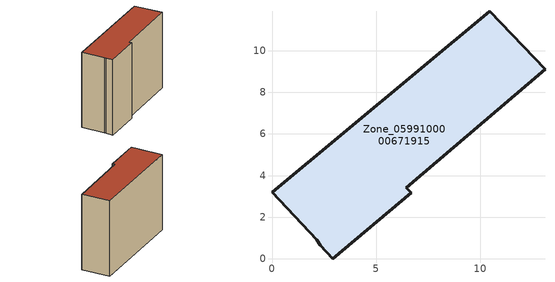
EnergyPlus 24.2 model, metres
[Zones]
Zone_0599100000671915
 floor ground (C_G): 2.92,0 2.31,0.67 2.15,0.91 0,3.21 10.46,11.9 13.11,9.12 6.44,3.42 6.68,3.18 z0
 wall outside (C_F): 2.92,0 6.68,3.18 6.44,3.42 13.11,9.12 10.46,11.9 0,3.21 2.15,0.91 2.31,0.67 2.92,0 z0:10.81
 roof outside (C_R): 2.31,0.67 2.92,0 6.68,3.18 6.44,3.42 13.11,9.12 10.46,11.9 0,3.21 2.15,0.91 z10.81
[BUILDING]
Pand.0599100000671915: North Axis=0; Terrain=City; Loads Convergence Tolerance Value=0.04; Temperature Convergence Tolerance Value=0.4; Solar Distribution=FullExterior; Maximum Number of Warmup Days=25; Minimum Number of Warmup Days=1
[Site:Location]
Rotterdam.The.Hague.AP_ZH_NLD Design_Conditions: Latitude=51.96; Longitude=4.45; Time Zone=1; Elevation=-4.5
[SITE:GROUNDTEMPERATURE:BUILDINGSURFACE]
18, 18, 18, 18, 18, 18, 18, 18, 18, 18, 18, 18
[MATERIAL] Thermal Absorptance=0.9; Solar Absorptance=0.7; Visible Absorptance=0.7
Name | Roughness | Thickness | Conductivity | Density | Specific Heat
G.TI.1946 | MediumSmooth | 0.15 | 1 | 540 | 1210
F.TI.1946 | Rough | 0.3 | 0.857143 | 1920 | 840
R.TI.1946 | MediumRough | 0.2 | 0.1 | 1500 | 1000
[CONSTRUCTION]
C_G: G.TI.1946
C_F: F.TI.1946
C_R: R.TI.1946
[ZONE]
Zone_0599100000671915: Type=1; Multiplier=1; Ceiling Height=Autocalculate; Volume=Autocalculate; Floor Area=autocalculate; Part of Total Floor Area=Yes
[ZONEINFILTRATION:DESIGNFLOWRATE]
Infil_Zone_0599100000671915: Zone or ZoneList or Space or SpaceList=Zone_0599100000671915; Schedule=AlwaysOn; Design Flow Rate Calculation Method=Flow/Area; Flow Rate per Floor Area=0.003; Constant Term Coefficient=1; Temperature Term Coefficient=0; Velocity Term Coefficient=0; Velocity Squared Term Coefficient=0
[HVACTEMPLATE:ZONE:IDEALLOADSAIRSYSTEM]
Zone_0599100000671915: Maximum Heating Supply Air Temperature=50; Minimum Cooling Supply Air Temperature=13; Maximum Heating Supply Air Humidity Ratio=0.0156; Minimum Cooling Supply Air Humidity Ratio=0.0077; Heating Limit=NoLimit; Cooling Limit=NoLimit; Dehumidification Control Type=ConstantSensibleHeatRatio; Cooling Sensible Heat Ratio=0.7; Dehumidification Setpoint=60; Humidification Control Type=None; Humidification Setpoint=30; Outdoor Air Method=None; Outdoor Air Flow Rate per Person=0.00944; Outdoor Air Flow Rate per Zone Floor Area=0; Outdoor Air Flow Rate per Zone=0; Demand Controlled Ventilation Type=None; Outdoor Air Economizer Type=NoEconomizer; Heat Recovery Type=None; Sensible Heat Recovery Effectiveness=0.7; Latent Heat Recovery Effectiveness=0.65
[ZONECONTROL:THERMOSTAT]
ThermostatControl_Zone_0599100000671915: Zone or ZoneList=Zone_0599100000671915; Control Type Schedule=DualSetpointControlType; Control 1=Thermostat_Zone_0599100000671915; Temperature Difference Between Cutout And Setpoint=0
[THERMOSTATSETPOINT:DUALSETPOINT]
Thermostat_Zone_0599100000671915: Heating Setpoint Temperature Schedule=HeatingSetpoint_Zone_0599100000671915; Cooling Setpoint Temperature Schedule=CoolingSetpoint_Zone_0599100000671915
[SCHEDULE:COMPACT]
HeatingSetpoint_Zone_0599100000671915: Through: 12/31, For: AllDays, Until: 24:00, 21
CoolingSetpoint_Zone_0599100000671915: Through: 12/31, For: AllDays, Until: 24:00, 24
DualSetpointControlType: Through: 12/31, For: AllDays, Until: 24:00, 4
AlwaysOn: Through: 12/31, For: AllDays, Until: 24:00, 1
